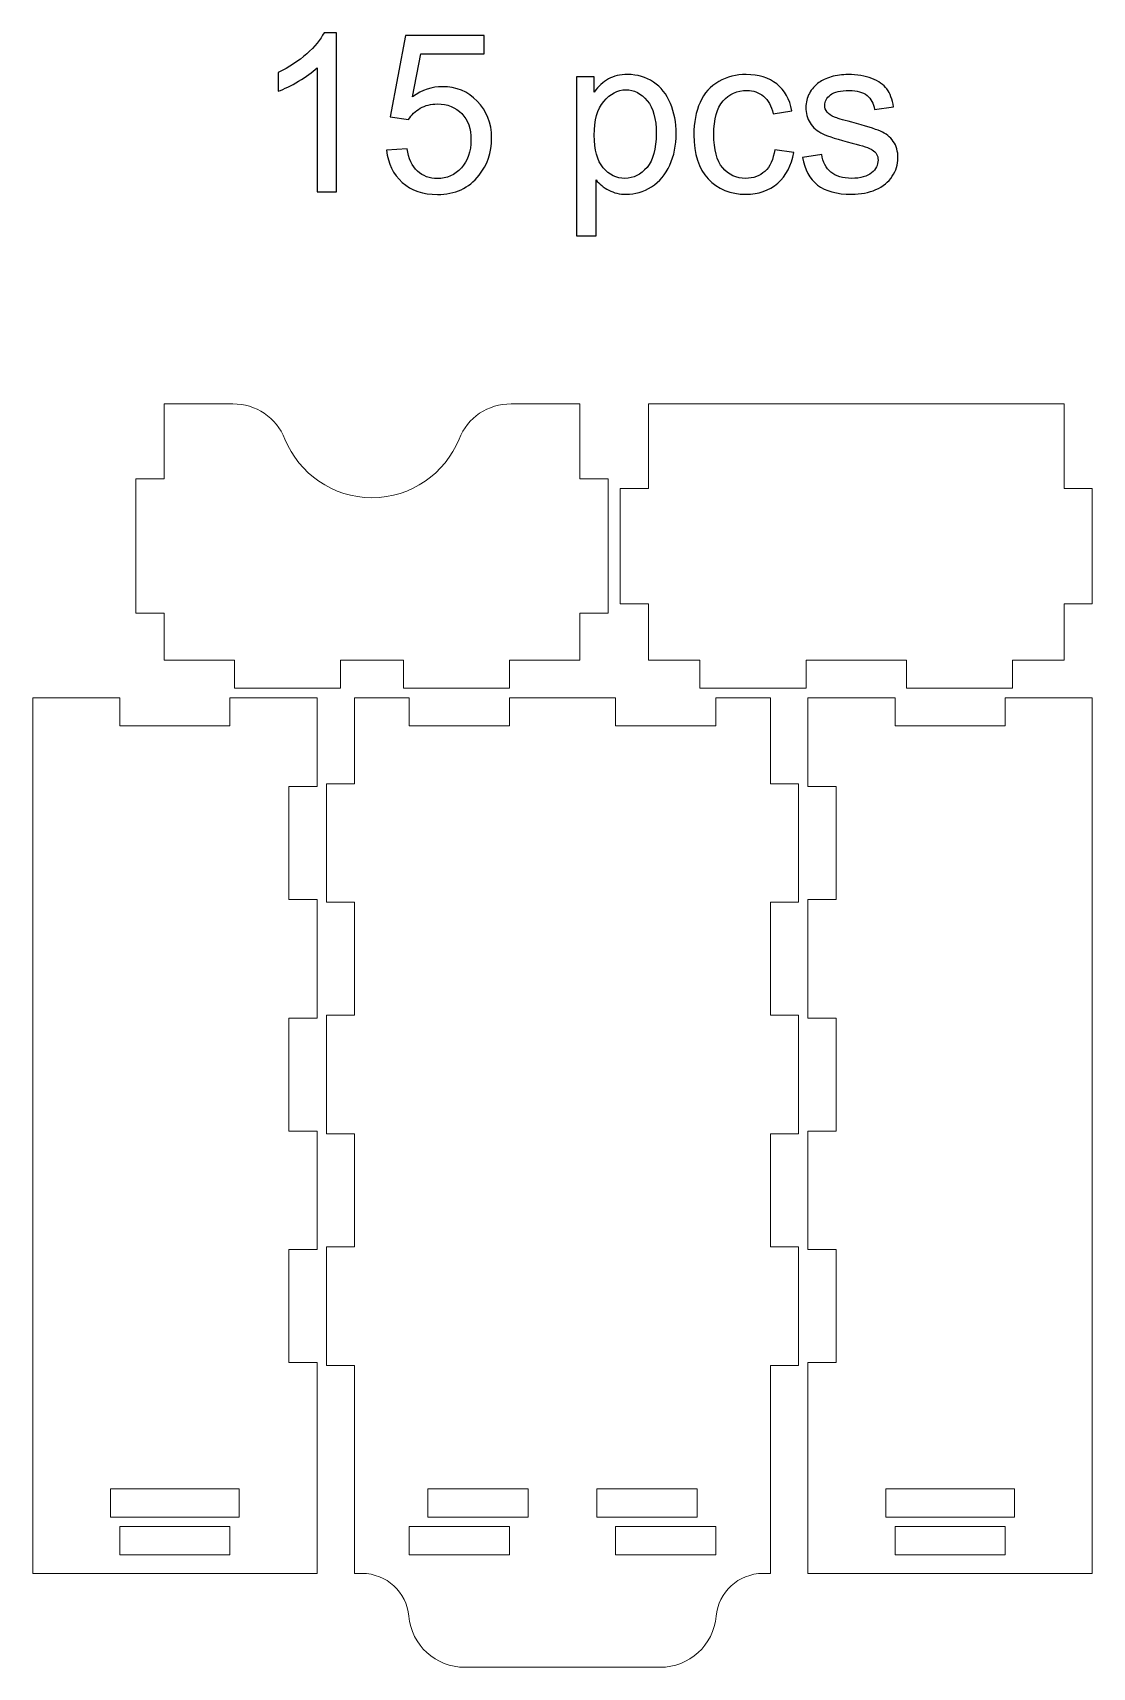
# Model space of a CAD drawing. Header units: centimetres. Extents: x -111.3 to -47.7, y -48.1 to 14.1.
# Drawn here: x -68.11 to -56.82, y -3.8 to 13.61 of the extents above; entities that cross this region are included whole.
import ezdxf

# ---------------------------------------------------------------- set-up
doc = ezdxf.new("R2010")
doc.units = ezdxf.units.CM
doc.header["$MEASUREMENT"] = 0
doc.layers.add('layer 1', color=7, linetype='Continuous')

msp = doc.modelspace()

# ---------------------------------------------------------------- linework, layer by layer
at = {"layer": 'layer 1'}
for points, knots in [([(-64.86971, 11.91628), (-64.86971, 11.91628), (-65.07724, 11.91628), (-65.07724, 11.91628), (-65.07724, 11.91628), (-65.07724, 11.91628), (-65.07724, 13.2377), (-65.07724, 13.2377), (-65.07724, 13.2377), (-65.12716, 13.18975), (-65.19279, 13.14219), (-65.27376, 13.09463), (-65.27376, 13.09463), (-65.35473, 13.04708), (-65.42784, 13.01131), (-65.4923, 12.98773), (-65.4923, 12.98773), (-65.4923, 12.98773), (-65.4923, 13.18818), (-65.4923, 13.18818), (-65.4923, 13.18818), (-65.37635, 13.24242), (-65.27494, 13.30845), (-65.18808, 13.38627), (-65.18808, 13.38627), (-65.10121, 13.4637), (-65.03951, 13.53878), (-65.00335, 13.61188), (-65.00335, 13.61188), (-65.00335, 13.61188), (-64.86971, 13.61188), (-64.86971, 13.61188), (-64.86971, 13.61188), (-64.86971, 13.61188), (-64.86971, 11.91628), (-64.86971, 11.91628)], [0, 0, 0, 0, 0.1, 0.1, 0.1, 0.1, 0.2, 0.2, 0.2, 0.2, 0.3, 0.3, 0.3, 0.3, 0.4, 0.4, 0.4, 0.4, 0.5, 0.5, 0.5, 0.5, 0.6, 0.6, 0.6, 0.6, 0.7, 0.7, 0.7, 0.7, 0.8, 0.8, 0.8, 0.8, 1, 1, 1, 1]), ([(-64.33634, 12.35964), (-64.33634, 12.35964), (-64.11938, 12.37614), (-64.11938, 12.37614), (-64.11938, 12.37614), (-64.10327, 12.27042), (-64.06593, 12.19102), (-64.00776, 12.13757), (-64.00776, 12.13757), (-63.94958, 12.0845), (-63.87844, 12.05778), (-63.79472, 12.05778), (-63.79472, 12.05778), (-63.69371, 12.05778), (-63.60921, 12.09551), (-63.54042, 12.17058), (-63.54042, 12.17058), (-63.47203, 12.24605), (-63.43784, 12.34588), (-63.43784, 12.47008), (-63.43784, 12.47008), (-63.43784, 12.58839), (-63.47046, 12.68154), (-63.5361, 12.74993), (-63.5361, 12.74993), (-63.60174, 12.81832), (-63.6886, 12.85252), (-63.79669, 12.85252), (-63.79669, 12.85252), (-63.8639, 12.85252), (-63.92404, 12.83719), (-63.97749, 12.80653), (-63.97749, 12.80653), (-64.03055, 12.77587), (-64.07221, 12.73618), (-64.10287, 12.68744), (-64.10287, 12.68744), (-64.10287, 12.68744), (-64.29861, 12.71574), (-64.29861, 12.71574), (-64.29861, 12.71574), (-64.29861, 12.71574), (-64.13589, 13.58358), (-64.13589, 13.58358), (-64.13589, 13.58358), (-64.13589, 13.58358), (-63.2987, 13.58358), (-63.2987, 13.58358), (-63.2987, 13.58358), (-63.2987, 13.58358), (-63.2987, 13.38549), (-63.2987, 13.38549), (-63.2987, 13.38549), (-63.2987, 13.38549), (-63.97042, 13.38549), (-63.97042, 13.38549), (-63.97042, 13.38549), (-63.97042, 13.38549), (-64.06042, 12.92995), (-64.06042, 12.92995), (-64.06042, 12.92995), (-63.95941, 13.00109), (-63.85329, 13.03646), (-63.74245, 13.03646), (-63.74245, 13.03646), (-63.59545, 13.03646), (-63.47125, 12.98537), (-63.37023, 12.88317), (-63.37023, 12.88317), (-63.26922, 12.78098), (-63.21852, 12.64971), (-63.21852, 12.48934), (-63.21852, 12.48934), (-63.21852, 12.33645), (-63.26293, 12.20438), (-63.35176, 12.09315), (-63.35176, 12.09315), (-63.45985, 11.95637), (-63.60763, 11.88798), (-63.79472, 11.88798), (-63.79472, 11.88798), (-63.94801, 11.88798), (-64.073, 11.93122), (-64.17008, 12.01729), (-64.17008, 12.01729), (-64.26717, 12.10337), (-64.32259, 12.21735), (-64.33634, 12.35964)], [0, 0, 0, 0, 0.04347826, 0.04347826, 0.04347826, 0.04347826, 0.08695652, 0.08695652, 0.08695652, 0.08695652, 0.13043478, 0.13043478, 0.13043478, 0.13043478, 0.17391304, 0.17391304, 0.17391304, 0.17391304, 0.2173913, 0.2173913, 0.2173913, 0.2173913, 0.26086957, 0.26086957, 0.26086957, 0.26086957, 0.30434783, 0.30434783, 0.30434783, 0.30434783, 0.34782609, 0.34782609, 0.34782609, 0.34782609, 0.39130435, 0.39130435, 0.39130435, 0.39130435, 0.43478261, 0.43478261, 0.43478261, 0.43478261, 0.47826087, 0.47826087, 0.47826087, 0.47826087, 0.52173913, 0.52173913, 0.52173913, 0.52173913, 0.56521739, 0.56521739, 0.56521739, 0.56521739, 0.60869565, 0.60869565, 0.60869565, 0.60869565, 0.65217391, 0.65217391, 0.65217391, 0.65217391, 0.69565217, 0.69565217, 0.69565217, 0.69565217, 0.73913043, 0.73913043, 0.73913043, 0.73913043, 0.7826087, 0.7826087, 0.7826087, 0.7826087, 0.82608696, 0.82608696, 0.82608696, 0.82608696, 0.86956522, 0.86956522, 0.86956522, 0.86956522, 0.91304348, 0.91304348, 0.91304348, 0.91304348, 1, 1, 1, 1]), ([(-62.31293, 11.44698), (-62.31293, 11.44698), (-62.31293, 13.14023), (-62.31293, 13.14023), (-62.31293, 13.14023), (-62.31293, 13.14023), (-62.12427, 13.14023), (-62.12427, 13.14023), (-62.12427, 13.14023), (-62.12427, 13.14023), (-62.12427, 12.97947), (-62.12427, 12.97947), (-62.12427, 12.97947), (-62.07986, 13.04157), (-62.02955, 13.08835), (-61.97334, 13.1194), (-61.97334, 13.1194), (-61.91753, 13.15045), (-61.84953, 13.16617), (-61.76974, 13.16617), (-61.76974, 13.16617), (-61.66519, 13.16617), (-61.57322, 13.13944), (-61.49343, 13.08559), (-61.49343, 13.08559), (-61.41364, 13.03214), (-61.35351, 12.95628), (-61.31263, 12.85881), (-61.31263, 12.85881), (-61.27215, 12.76094), (-61.25171, 12.65403), (-61.25171, 12.53729), (-61.25171, 12.53729), (-61.25171, 12.4127), (-61.27411, 12.30029), (-61.31892, 12.20006), (-61.31892, 12.20006), (-61.36373, 12.10023), (-61.42897, 12.02358), (-61.51466, 11.97013), (-61.51466, 11.97013), (-61.59995, 11.91707), (-61.68995, 11.89034), (-61.78429, 11.89034), (-61.78429, 11.89034), (-61.85346, 11.89034), (-61.91556, 11.90488), (-61.9702, 11.93397), (-61.9702, 11.93397), (-62.02522, 11.96305), (-62.07003, 11.99961), (-62.1054, 12.04402), (-62.1054, 12.04402), (-62.1054, 12.04402), (-62.1054, 11.44698), (-62.1054, 11.44698), (-62.1054, 11.44698), (-62.1054, 11.44698), (-62.31293, 11.44698), (-62.31293, 11.44698)], [0, 0, 0, 0, 0.0625, 0.0625, 0.0625, 0.0625, 0.125, 0.125, 0.125, 0.125, 0.1875, 0.1875, 0.1875, 0.1875, 0.25, 0.25, 0.25, 0.25, 0.3125, 0.3125, 0.3125, 0.3125, 0.375, 0.375, 0.375, 0.375, 0.4375, 0.4375, 0.4375, 0.4375, 0.5, 0.5, 0.5, 0.5, 0.5625, 0.5625, 0.5625, 0.5625, 0.625, 0.625, 0.625, 0.625, 0.6875, 0.6875, 0.6875, 0.6875, 0.75, 0.75, 0.75, 0.75, 0.8125, 0.8125, 0.8125, 0.8125, 0.875, 0.875, 0.875, 0.875, 1, 1, 1, 1]), ([(-60.20188, 12.36435), (-60.20188, 12.36435), (-59.99906, 12.33605), (-59.99906, 12.33605), (-59.99906, 12.33605), (-60.02147, 12.19652), (-60.07807, 12.08765), (-60.16965, 12.00865), (-60.16965, 12.00865), (-60.26123, 11.92964), (-60.37403, 11.89034), (-60.50727, 11.89034), (-60.50727, 11.89034), (-60.67432, 11.89034), (-60.80874, 11.94497), (-60.91015, 12.05424), (-60.91015, 12.05424), (-61.01195, 12.16351), (-61.06265, 12.31994), (-61.06265, 12.52354), (-61.06265, 12.52354), (-61.06265, 12.6556), (-61.04064, 12.77076), (-60.99701, 12.86981), (-60.99701, 12.86981), (-60.95338, 12.96847), (-60.88696, 13.04275), (-60.79734, 13.09188), (-60.79734, 13.09188), (-60.70812, 13.14141), (-60.61104, 13.16617), (-60.5057, 13.16617), (-60.5057, 13.16617), (-60.37324, 13.16617), (-60.26437, 13.13276), (-60.18026, 13.06555), (-60.18026, 13.06555), (-60.09575, 12.99834), (-60.04151, 12.90283), (-60.01793, 12.77941), (-60.01793, 12.77941), (-60.01793, 12.77941), (-60.21838, 12.74875), (-60.21838, 12.74875), (-60.21838, 12.74875), (-60.23764, 12.8309), (-60.27145, 12.89261), (-60.32058, 12.93427), (-60.32058, 12.93427), (-60.36931, 12.97554), (-60.42827, 12.99637), (-60.49745, 12.99637), (-60.49745, 12.99637), (-60.602, 12.99637), (-60.6869, 12.95903), (-60.75253, 12.88435), (-60.75253, 12.88435), (-60.81778, 12.80928), (-60.8504, 12.69137), (-60.8504, 12.52943), (-60.8504, 12.52943), (-60.8504, 12.36514), (-60.81896, 12.24605), (-60.75607, 12.17176), (-60.75607, 12.17176), (-60.69279, 12.09747), (-60.61065, 12.06014), (-60.50963, 12.06014), (-60.50963, 12.06014), (-60.42788, 12.06014), (-60.35988, 12.0849), (-60.30564, 12.13481), (-60.30564, 12.13481), (-60.25101, 12.18434), (-60.21642, 12.26098), (-60.20188, 12.36435)], [0, 0, 0, 0, 0.05, 0.05, 0.05, 0.05, 0.1, 0.1, 0.1, 0.1, 0.15, 0.15, 0.15, 0.15, 0.2, 0.2, 0.2, 0.2, 0.25, 0.25, 0.25, 0.25, 0.3, 0.3, 0.3, 0.3, 0.35, 0.35, 0.35, 0.35, 0.4, 0.4, 0.4, 0.4, 0.45, 0.45, 0.45, 0.45, 0.5, 0.5, 0.5, 0.5, 0.55, 0.55, 0.55, 0.55, 0.6, 0.6, 0.6, 0.6, 0.65, 0.65, 0.65, 0.65, 0.7, 0.7, 0.7, 0.7, 0.75, 0.75, 0.75, 0.75, 0.8, 0.8, 0.8, 0.8, 0.85, 0.85, 0.85, 0.85, 0.9, 0.9, 0.9, 0.9, 1, 1, 1, 1]), ([(-59.90473, 12.28181), (-59.90473, 12.28181), (-59.69956, 12.31483), (-59.69956, 12.31483), (-59.69956, 12.31483), (-59.68816, 12.23268), (-59.65593, 12.1698), (-59.60327, 12.12577), (-59.60327, 12.12577), (-59.5506, 12.08215), (-59.47671, 12.06014), (-59.38237, 12.06014), (-59.38237, 12.06014), (-59.28686, 12.06014), (-59.21612, 12.07939), (-59.16974, 12.11831), (-59.16974, 12.11831), (-59.12375, 12.15682), (-59.10056, 12.20242), (-59.10056, 12.25469), (-59.10056, 12.25469), (-59.10056, 12.30147), (-59.12139, 12.33841), (-59.16266, 12.36514), (-59.16266, 12.36514), (-59.19175, 12.38361), (-59.2625, 12.4068), (-59.37491, 12.43549), (-59.37491, 12.43549), (-59.52662, 12.47362), (-59.63157, 12.50664), (-59.69052, 12.53454), (-59.69052, 12.53454), (-59.74909, 12.56284), (-59.7935, 12.60136), (-59.82377, 12.65088), (-59.82377, 12.65088), (-59.85403, 12.70002), (-59.86936, 12.75465), (-59.86936, 12.81439), (-59.86936, 12.81439), (-59.86936, 12.86903), (-59.85678, 12.91934), (-59.83202, 12.96571), (-59.83202, 12.96571), (-59.80686, 13.01209), (-59.77306, 13.05061), (-59.73022, 13.08127), (-59.73022, 13.08127), (-59.69799, 13.10485), (-59.65397, 13.1249), (-59.59855, 13.14141), (-59.59855, 13.14141), (-59.54274, 13.15791), (-59.48339, 13.16617), (-59.41971, 13.16617), (-59.41971, 13.16617), (-59.32381, 13.16617), (-59.2397, 13.15241), (-59.16738, 13.12451), (-59.16738, 13.12451), (-59.09466, 13.09699), (-59.04121, 13.05926), (-59.00662, 13.01209), (-59.00662, 13.01209), (-58.97243, 12.96454), (-58.94845, 12.90125), (-58.93548, 12.82186), (-58.93548, 12.82186), (-58.93548, 12.82186), (-59.13829, 12.79356), (-59.13829, 12.79356), (-59.13829, 12.79356), (-59.14733, 12.85723), (-59.17406, 12.90715), (-59.21808, 12.94292), (-59.21808, 12.94292), (-59.2621, 12.97869), (-59.3242, 12.99637), (-59.40478, 12.99637), (-59.40478, 12.99637), (-59.4995, 12.99637), (-59.5675, 12.98065), (-59.60798, 12.94921), (-59.60798, 12.94921), (-59.64847, 12.91776), (-59.66891, 12.88082), (-59.66891, 12.83876), (-59.66891, 12.83876), (-59.66891, 12.81203), (-59.66065, 12.78766), (-59.64375, 12.76605), (-59.64375, 12.76605), (-59.62685, 12.74404), (-59.60052, 12.72556), (-59.56435, 12.71102), (-59.56435, 12.71102), (-59.54352, 12.70316), (-59.48299, 12.68547), (-59.38159, 12.65796), (-59.38159, 12.65796), (-59.23537, 12.61905), (-59.13318, 12.58682), (-59.07501, 12.56206), (-59.07501, 12.56206), (-59.01684, 12.53729), (-58.97125, 12.50074), (-58.93823, 12.45357), (-58.93823, 12.45357), (-58.90482, 12.40602), (-58.88831, 12.34706), (-58.88831, 12.27631), (-58.88831, 12.27631), (-58.88831, 12.20753), (-58.90836, 12.14267), (-58.94884, 12.08175), (-58.94884, 12.08175), (-58.98933, 12.02083), (-59.0475, 11.97366), (-59.12336, 11.94026), (-59.12336, 11.94026), (-59.19961, 11.90685), (-59.28568, 11.89034), (-59.38159, 11.89034), (-59.38159, 11.89034), (-59.54038, 11.89034), (-59.66183, 11.92335), (-59.74516, 11.98899), (-59.74516, 11.98899), (-59.82848, 12.05503), (-59.88154, 12.1525), (-59.90473, 12.28181)], [0, 0, 0, 0, 0.02941176, 0.02941176, 0.02941176, 0.02941176, 0.05882353, 0.05882353, 0.05882353, 0.05882353, 0.08823529, 0.08823529, 0.08823529, 0.08823529, 0.11764706, 0.11764706, 0.11764706, 0.11764706, 0.14705882, 0.14705882, 0.14705882, 0.14705882, 0.17647059, 0.17647059, 0.17647059, 0.17647059, 0.20588235, 0.20588235, 0.20588235, 0.20588235, 0.23529412, 0.23529412, 0.23529412, 0.23529412, 0.26470588, 0.26470588, 0.26470588, 0.26470588, 0.29411765, 0.29411765, 0.29411765, 0.29411765, 0.32352941, 0.32352941, 0.32352941, 0.32352941, 0.35294118, 0.35294118, 0.35294118, 0.35294118, 0.38235294, 0.38235294, 0.38235294, 0.38235294, 0.41176471, 0.41176471, 0.41176471, 0.41176471, 0.44117647, 0.44117647, 0.44117647, 0.44117647, 0.47058824, 0.47058824, 0.47058824, 0.47058824, 0.5, 0.5, 0.5, 0.5, 0.52941176, 0.52941176, 0.52941176, 0.52941176, 0.55882353, 0.55882353, 0.55882353, 0.55882353, 0.58823529, 0.58823529, 0.58823529, 0.58823529, 0.61764706, 0.61764706, 0.61764706, 0.61764706, 0.64705882, 0.64705882, 0.64705882, 0.64705882, 0.67647059, 0.67647059, 0.67647059, 0.67647059, 0.70588235, 0.70588235, 0.70588235, 0.70588235, 0.73529412, 0.73529412, 0.73529412, 0.73529412, 0.76470588, 0.76470588, 0.76470588, 0.76470588, 0.79411765, 0.79411765, 0.79411765, 0.79411765, 0.82352941, 0.82352941, 0.82352941, 0.82352941, 0.85294118, 0.85294118, 0.85294118, 0.85294118, 0.88235294, 0.88235294, 0.88235294, 0.88235294, 0.91176471, 0.91176471, 0.91176471, 0.91176471, 0.94117647, 0.94117647, 0.94117647, 0.94117647, 1, 1, 1, 1]), ([(-62.12427, 12.52079), (-62.12427, 12.36396), (-62.09243, 12.24801), (-62.02915, 12.17294), (-62.02915, 12.17294), (-61.96548, 12.09787), (-61.88844, 12.06014), (-61.79804, 12.06014), (-61.79804, 12.06014), (-61.70607, 12.06014), (-61.62746, 12.09905), (-61.56221, 12.17687), (-61.56221, 12.17687), (-61.49658, 12.25469), (-61.46395, 12.37497), (-61.46395, 12.53808), (-61.46395, 12.53808), (-61.46395, 12.69373), (-61.49579, 12.81007), (-61.55986, 12.8875), (-61.55986, 12.8875), (-61.62392, 12.96493), (-61.70017, 13.00345), (-61.789, 13.00345), (-61.789, 13.00345), (-61.87704, 13.00345), (-61.95487, 12.96218), (-62.02247, 12.88003), (-62.02247, 12.88003), (-62.09047, 12.79749), (-62.12427, 12.678), (-62.12427, 12.52079)], [0, 0, 0, 0, 0.11111111, 0.11111111, 0.11111111, 0.11111111, 0.22222222, 0.22222222, 0.22222222, 0.22222222, 0.33333333, 0.33333333, 0.33333333, 0.33333333, 0.44444444, 0.44444444, 0.44444444, 0.44444444, 0.55555556, 0.55555556, 0.55555556, 0.55555556, 0.66666667, 0.66666667, 0.66666667, 0.66666667, 0.77777778, 0.77777778, 0.77777778, 0.77777778, 1, 1, 1, 1])]:
    msp.add_open_spline(points, degree=3, knots=knots, dxfattribs=at)
at = {"layer": 'layer 1', "lineweight": 0}
for points, knots in [([(-66.70766, 6.92742), (-66.70766, 6.92742), (-66.70766, 7.42742), (-66.70766, 7.42742), (-66.70766, 7.42742), (-66.70766, 7.42742), (-67.00766, 7.42742), (-67.00766, 7.42742), (-67.00766, 7.42742), (-67.00766, 7.42742), (-67.00766, 8.85742), (-67.00766, 8.85742), (-67.00766, 8.85742), (-67.00766, 8.85742), (-66.70766, 8.85742), (-66.70766, 8.85742), (-66.70766, 8.85742), (-66.70766, 8.85742), (-66.70766, 9.65742), (-66.70766, 9.65742), (-66.70766, 9.65742), (-66.70766, 9.65742), (-65.97616, 9.65742), (-65.97616, 9.65742), (-65.97616, 9.65742), (-65.7266, 9.65742), (-65.51362, 9.51384), (-65.42, 9.2825), (-65.42, 9.2825), (-65.27167, 8.91599), (-64.91236, 8.65742), (-64.49266, 8.65742), (-64.49266, 8.65742), (-64.07296, 8.65742), (-63.71365, 8.91599), (-63.56532, 9.2825), (-63.56532, 9.2825), (-63.4717, 9.51383), (-63.25872, 9.65742), (-63.00916, 9.65742), (-63.00916, 9.65742), (-63.00916, 9.65742), (-62.27766, 9.65742), (-62.27766, 9.65742), (-62.27766, 9.65742), (-62.27766, 9.65742), (-62.27766, 8.85742), (-62.27766, 8.85742), (-62.27766, 8.85742), (-62.27766, 8.85742), (-61.97766, 8.85742), (-61.97766, 8.85742), (-61.97766, 8.85742), (-61.97766, 8.85742), (-61.97766, 7.42742), (-61.97766, 7.42742), (-61.97766, 7.42742), (-61.97766, 7.42742), (-62.27766, 7.42742), (-62.27766, 7.42742), (-62.27766, 7.42742), (-62.27766, 7.42742), (-62.27766, 6.92742), (-62.27766, 6.92742), (-62.27766, 6.92742), (-62.27766, 6.92742), (-63.02766, 6.92742), (-63.02766, 6.92742), (-63.02766, 6.92742), (-63.02766, 6.92742), (-63.02766, 6.62742), (-63.02766, 6.62742), (-63.02766, 6.62742), (-63.02766, 6.62742), (-64.15766, 6.62742), (-64.15766, 6.62742), (-64.15766, 6.62742), (-64.15766, 6.62742), (-64.15766, 6.92742), (-64.15766, 6.92742), (-64.15766, 6.92742), (-64.15766, 6.92742), (-64.82766, 6.92742), (-64.82766, 6.92742), (-64.82766, 6.92742), (-64.82766, 6.92742), (-64.82766, 6.62742), (-64.82766, 6.62742), (-64.82766, 6.62742), (-64.82766, 6.62742), (-65.95766, 6.62742), (-65.95766, 6.62742), (-65.95766, 6.62742), (-65.95766, 6.62742), (-65.95766, 6.92742), (-65.95766, 6.92742), (-65.95766, 6.92742), (-65.95766, 6.92742), (-66.70766, 6.92742), (-66.70766, 6.92742)], [0, 0, 0, 0, 0.03846154, 0.03846154, 0.03846154, 0.03846154, 0.07692308, 0.07692308, 0.07692308, 0.07692308, 0.11538462, 0.11538462, 0.11538462, 0.11538462, 0.15384615, 0.15384615, 0.15384615, 0.15384615, 0.19230769, 0.19230769, 0.19230769, 0.19230769, 0.23076923, 0.23076923, 0.23076923, 0.23076923, 0.26923077, 0.26923077, 0.26923077, 0.26923077, 0.30769231, 0.30769231, 0.30769231, 0.30769231, 0.34615385, 0.34615385, 0.34615385, 0.34615385, 0.38461538, 0.38461538, 0.38461538, 0.38461538, 0.42307692, 0.42307692, 0.42307692, 0.42307692, 0.46153846, 0.46153846, 0.46153846, 0.46153846, 0.5, 0.5, 0.5, 0.5, 0.53846154, 0.53846154, 0.53846154, 0.53846154, 0.57692308, 0.57692308, 0.57692308, 0.57692308, 0.61538462, 0.61538462, 0.61538462, 0.61538462, 0.65384615, 0.65384615, 0.65384615, 0.65384615, 0.69230769, 0.69230769, 0.69230769, 0.69230769, 0.73076923, 0.73076923, 0.73076923, 0.73076923, 0.76923077, 0.76923077, 0.76923077, 0.76923077, 0.80769231, 0.80769231, 0.80769231, 0.80769231, 0.84615385, 0.84615385, 0.84615385, 0.84615385, 0.88461538, 0.88461538, 0.88461538, 0.88461538, 0.92307692, 0.92307692, 0.92307692, 0.92307692, 1, 1, 1, 1]), ([(-61.54766, 6.92742), (-61.54766, 6.92742), (-61.54766, 7.52742), (-61.54766, 7.52742), (-61.54766, 7.52742), (-61.54766, 7.52742), (-61.84766, 7.52742), (-61.84766, 7.52742), (-61.84766, 7.52742), (-61.84766, 7.52742), (-61.84766, 8.75742), (-61.84766, 8.75742), (-61.84766, 8.75742), (-61.84766, 8.75742), (-61.54766, 8.75742), (-61.54766, 8.75742), (-61.54766, 8.75742), (-61.54766, 8.75742), (-61.54766, 9.65742), (-61.54766, 9.65742), (-61.54766, 9.65742), (-60.07099, 9.65742), (-58.59433, 9.65742), (-57.11766, 9.65742), (-57.11766, 9.65742), (-57.11766, 9.65742), (-57.11766, 8.75742), (-57.11766, 8.75742), (-57.11766, 8.75742), (-57.11766, 8.75742), (-56.81766, 8.75742), (-56.81766, 8.75742), (-56.81766, 8.75742), (-56.81766, 8.75742), (-56.81766, 7.52742), (-56.81766, 7.52742), (-56.81766, 7.52742), (-56.81766, 7.52742), (-57.11766, 7.52742), (-57.11766, 7.52742), (-57.11766, 7.52742), (-57.11766, 7.52742), (-57.11766, 6.92742), (-57.11766, 6.92742), (-57.11766, 6.92742), (-57.11766, 6.92742), (-57.66766, 6.92742), (-57.66766, 6.92742), (-57.66766, 6.92742), (-57.66766, 6.92742), (-57.66766, 6.62742), (-57.66766, 6.62742), (-57.66766, 6.62742), (-57.66766, 6.62742), (-58.79766, 6.62742), (-58.79766, 6.62742), (-58.79766, 6.62742), (-58.79766, 6.62742), (-58.79766, 6.92742), (-58.79766, 6.92742), (-58.79766, 6.92742), (-58.79766, 6.92742), (-59.86766, 6.92742), (-59.86766, 6.92742), (-59.86766, 6.92742), (-59.86766, 6.92742), (-59.86766, 6.62742), (-59.86766, 6.62742), (-59.86766, 6.62742), (-59.86766, 6.62742), (-60.99766, 6.62742), (-60.99766, 6.62742), (-60.99766, 6.62742), (-60.99766, 6.62742), (-60.99766, 6.92742), (-60.99766, 6.92742), (-60.99766, 6.92742), (-60.99766, 6.92742), (-61.54766, 6.92742), (-61.54766, 6.92742)], [0, 0, 0, 0, 0.04761905, 0.04761905, 0.04761905, 0.04761905, 0.0952381, 0.0952381, 0.0952381, 0.0952381, 0.14285714, 0.14285714, 0.14285714, 0.14285714, 0.19047619, 0.19047619, 0.19047619, 0.19047619, 0.23809524, 0.23809524, 0.23809524, 0.23809524, 0.28571429, 0.28571429, 0.28571429, 0.28571429, 0.33333333, 0.33333333, 0.33333333, 0.33333333, 0.38095238, 0.38095238, 0.38095238, 0.38095238, 0.42857143, 0.42857143, 0.42857143, 0.42857143, 0.47619048, 0.47619048, 0.47619048, 0.47619048, 0.52380952, 0.52380952, 0.52380952, 0.52380952, 0.57142857, 0.57142857, 0.57142857, 0.57142857, 0.61904762, 0.61904762, 0.61904762, 0.61904762, 0.66666667, 0.66666667, 0.66666667, 0.66666667, 0.71428571, 0.71428571, 0.71428571, 0.71428571, 0.76190476, 0.76190476, 0.76190476, 0.76190476, 0.80952381, 0.80952381, 0.80952381, 0.80952381, 0.85714286, 0.85714286, 0.85714286, 0.85714286, 0.9047619, 0.9047619, 0.9047619, 0.9047619, 1, 1, 1, 1]), ([(-65.07766, -2.60258), (-65.07766, -2.60258), (-65.07766, -0.55591), (-65.07766, -0.55591), (-65.07766, -0.55591), (-65.07766, -0.55591), (-65.37766, -0.55591), (-65.37766, -0.55591), (-65.37766, -0.55591), (-65.37766, -0.55591), (-65.37766, 0.64742), (-65.37766, 0.64742), (-65.37766, 0.64742), (-65.37766, 0.64742), (-65.07766, 0.64742), (-65.07766, 0.64742), (-65.07766, 0.64742), (-65.07766, 0.64742), (-65.07766, 1.91075), (-65.07766, 1.91075), (-65.07766, 1.91075), (-65.07766, 1.91075), (-65.37766, 1.91075), (-65.37766, 1.91075), (-65.37766, 1.91075), (-65.37766, 1.91075), (-65.37766, 3.11409), (-65.37766, 3.11409), (-65.37766, 3.11409), (-65.37766, 3.11409), (-65.07766, 3.11409), (-65.07766, 3.11409), (-65.07766, 3.11409), (-65.07766, 3.11409), (-65.07766, 4.37742), (-65.07766, 4.37742), (-65.07766, 4.37742), (-65.07766, 4.37742), (-65.37766, 4.37742), (-65.37766, 4.37742), (-65.37766, 4.37742), (-65.37766, 4.37742), (-65.37766, 5.58075), (-65.37766, 5.58075), (-65.37766, 5.58075), (-65.37766, 5.58075), (-65.07766, 5.58075), (-65.07766, 5.58075), (-65.07766, 5.58075), (-65.07766, 5.58075), (-65.07766, 6.52742), (-65.07766, 6.52742), (-65.07766, 6.52742), (-65.07766, 6.52742), (-66.00766, 6.52742), (-66.00766, 6.52742), (-66.00766, 6.52742), (-66.00766, 6.52742), (-66.00766, 6.22742), (-66.00766, 6.22742), (-66.00766, 6.22742), (-66.00766, 6.22742), (-67.17766, 6.22742), (-67.17766, 6.22742), (-67.17766, 6.22742), (-67.17766, 6.22742), (-67.17766, 6.52742), (-67.17766, 6.52742), (-67.17766, 6.52742), (-67.17766, 6.52742), (-68.10766, 6.52742), (-68.10766, 6.52742), (-68.10766, 6.52742), (-68.10766, 3.78409), (-68.10766, -0.05925), (-68.10766, -2.80258), (-68.10766, -2.80258), (-68.10766, -2.80258), (-65.07766, -2.80258), (-65.07766, -2.80258), (-65.07766, -2.80258), (-65.07766, -2.80258), (-65.07766, -2.60258), (-65.07766, -2.60258)], [0, 0, 0, 0, 0.04545455, 0.04545455, 0.04545455, 0.04545455, 0.09090909, 0.09090909, 0.09090909, 0.09090909, 0.13636364, 0.13636364, 0.13636364, 0.13636364, 0.18181818, 0.18181818, 0.18181818, 0.18181818, 0.22727273, 0.22727273, 0.22727273, 0.22727273, 0.27272727, 0.27272727, 0.27272727, 0.27272727, 0.31818182, 0.31818182, 0.31818182, 0.31818182, 0.36363636, 0.36363636, 0.36363636, 0.36363636, 0.40909091, 0.40909091, 0.40909091, 0.40909091, 0.45454545, 0.45454545, 0.45454545, 0.45454545, 0.5, 0.5, 0.5, 0.5, 0.54545455, 0.54545455, 0.54545455, 0.54545455, 0.59090909, 0.59090909, 0.59090909, 0.59090909, 0.63636364, 0.63636364, 0.63636364, 0.63636364, 0.68181818, 0.68181818, 0.68181818, 0.68181818, 0.72727273, 0.72727273, 0.72727273, 0.72727273, 0.77272727, 0.77272727, 0.77272727, 0.77272727, 0.81818182, 0.81818182, 0.81818182, 0.81818182, 0.86363636, 0.86363636, 0.86363636, 0.86363636, 0.90909091, 0.90909091, 0.90909091, 0.90909091, 1, 1, 1, 1]), ([(-64.67766, -2.60258), (-64.67766, -2.60258), (-64.67766, -0.58591), (-64.67766, -0.58591), (-64.67766, -0.58591), (-64.67766, -0.58591), (-64.97766, -0.58591), (-64.97766, -0.58591), (-64.97766, -0.58591), (-64.97766, -0.58591), (-64.97766, 0.67742), (-64.97766, 0.67742), (-64.97766, 0.67742), (-64.97766, 0.67742), (-64.67766, 0.67742), (-64.67766, 0.67742), (-64.67766, 0.67742), (-64.67766, 0.67742), (-64.67766, 1.88075), (-64.67766, 1.88075), (-64.67766, 1.88075), (-64.67766, 1.88075), (-64.97766, 1.88075), (-64.97766, 1.88075), (-64.97766, 1.88075), (-64.97766, 1.88075), (-64.97766, 3.14409), (-64.97766, 3.14409), (-64.97766, 3.14409), (-64.97766, 3.14409), (-64.67766, 3.14409), (-64.67766, 3.14409), (-64.67766, 3.14409), (-64.67766, 3.14409), (-64.67766, 4.34742), (-64.67766, 4.34742), (-64.67766, 4.34742), (-64.67766, 4.34742), (-64.97766, 4.34742), (-64.97766, 4.34742), (-64.97766, 4.34742), (-64.97766, 4.34742), (-64.97766, 5.61075), (-64.97766, 5.61075), (-64.97766, 5.61075), (-64.97766, 5.61075), (-64.67766, 5.61075), (-64.67766, 5.61075), (-64.67766, 5.61075), (-64.67766, 5.61075), (-64.67766, 6.52742), (-64.67766, 6.52742), (-64.67766, 6.52742), (-64.67766, 6.52742), (-64.09766, 6.52742), (-64.09766, 6.52742), (-64.09766, 6.52742), (-64.09766, 6.52742), (-64.09766, 6.22742), (-64.09766, 6.22742), (-64.09766, 6.22742), (-64.09766, 6.22742), (-63.02766, 6.22742), (-63.02766, 6.22742), (-63.02766, 6.22742), (-63.02766, 6.22742), (-63.02766, 6.52742), (-63.02766, 6.52742), (-63.02766, 6.52742), (-63.02766, 6.52742), (-61.89766, 6.52742), (-61.89766, 6.52742), (-61.89766, 6.52742), (-61.89766, 6.52742), (-61.89766, 6.22742), (-61.89766, 6.22742), (-61.89766, 6.22742), (-61.89766, 6.22742), (-60.82766, 6.22742), (-60.82766, 6.22742), (-60.82766, 6.22742), (-60.82766, 6.22742), (-60.82766, 6.52742), (-60.82766, 6.52742), (-60.82766, 6.52742), (-60.82766, 6.52742), (-60.24766, 6.52742), (-60.24766, 6.52742), (-60.24766, 6.52742), (-60.24766, 6.52742), (-60.24766, 5.61075), (-60.24766, 5.61075), (-60.24766, 5.61075), (-60.24766, 5.61075), (-59.94766, 5.61075), (-59.94766, 5.61075), (-59.94766, 5.61075), (-59.94766, 5.61075), (-59.94766, 4.34742), (-59.94766, 4.34742), (-59.94766, 4.34742), (-59.94766, 4.34742), (-60.24766, 4.34742), (-60.24766, 4.34742), (-60.24766, 4.34742), (-60.24766, 4.34742), (-60.24766, 3.14409), (-60.24766, 3.14409), (-60.24766, 3.14409), (-60.24766, 3.14409), (-59.94766, 3.14409), (-59.94766, 3.14409), (-59.94766, 3.14409), (-59.94766, 3.14409), (-59.94766, 1.88075), (-59.94766, 1.88075), (-59.94766, 1.88075), (-59.94766, 1.88075), (-60.24766, 1.88075), (-60.24766, 1.88075), (-60.24766, 1.88075), (-60.24766, 1.88075), (-60.24766, 0.67742), (-60.24766, 0.67742), (-60.24766, 0.67742), (-60.24766, 0.67742), (-59.94766, 0.67742), (-59.94766, 0.67742), (-59.94766, 0.67742), (-59.94766, 0.67742), (-59.94766, -0.58591), (-59.94766, -0.58591), (-59.94766, -0.58591), (-59.94766, -0.58591), (-60.24766, -0.58591), (-60.24766, -0.58591), (-60.24766, -0.58591), (-60.24766, -0.58591), (-60.24766, -2.60258), (-60.24766, -2.60258), (-60.24766, -2.60258), (-60.24766, -2.60258), (-60.24766, -2.80258), (-60.24766, -2.80258), (-60.24766, -2.80258), (-60.24766, -2.80258), (-60.32766, -2.80258), (-60.32766, -2.80258), (-60.32766, -2.80258), (-60.58758, -2.80258), (-60.80249, -3.0029), (-60.82559, -3.257), (-60.82559, -3.257), (-60.85377, -3.56702), (-61.11186, -3.80258), (-61.42311, -3.80258), (-61.42311, -3.80258), (-61.42311, -3.80258), (-63.50221, -3.80258), (-63.50221, -3.80258), (-63.50221, -3.80258), (-63.81346, -3.80258), (-64.07155, -3.56703), (-64.09973, -3.257), (-64.09973, -3.257), (-64.12283, -3.0029), (-64.33775, -2.80258), (-64.59766, -2.80258), (-64.59766, -2.80258), (-64.59766, -2.80258), (-64.67766, -2.80258), (-64.67766, -2.80258), (-64.67766, -2.80258), (-64.67766, -2.80258), (-64.67766, -2.60258), (-64.67766, -2.60258)], [0, 0, 0, 0, 0.02222222, 0.02222222, 0.02222222, 0.02222222, 0.04444444, 0.04444444, 0.04444444, 0.04444444, 0.06666667, 0.06666667, 0.06666667, 0.06666667, 0.08888889, 0.08888889, 0.08888889, 0.08888889, 0.11111111, 0.11111111, 0.11111111, 0.11111111, 0.13333333, 0.13333333, 0.13333333, 0.13333333, 0.15555556, 0.15555556, 0.15555556, 0.15555556, 0.17777778, 0.17777778, 0.17777778, 0.17777778, 0.2, 0.2, 0.2, 0.2, 0.22222222, 0.22222222, 0.22222222, 0.22222222, 0.24444444, 0.24444444, 0.24444444, 0.24444444, 0.26666667, 0.26666667, 0.26666667, 0.26666667, 0.28888889, 0.28888889, 0.28888889, 0.28888889, 0.31111111, 0.31111111, 0.31111111, 0.31111111, 0.33333333, 0.33333333, 0.33333333, 0.33333333, 0.35555556, 0.35555556, 0.35555556, 0.35555556, 0.37777778, 0.37777778, 0.37777778, 0.37777778, 0.4, 0.4, 0.4, 0.4, 0.42222222, 0.42222222, 0.42222222, 0.42222222, 0.44444444, 0.44444444, 0.44444444, 0.44444444, 0.46666667, 0.46666667, 0.46666667, 0.46666667, 0.48888889, 0.48888889, 0.48888889, 0.48888889, 0.51111111, 0.51111111, 0.51111111, 0.51111111, 0.53333333, 0.53333333, 0.53333333, 0.53333333, 0.55555556, 0.55555556, 0.55555556, 0.55555556, 0.57777778, 0.57777778, 0.57777778, 0.57777778, 0.6, 0.6, 0.6, 0.6, 0.62222222, 0.62222222, 0.62222222, 0.62222222, 0.64444444, 0.64444444, 0.64444444, 0.64444444, 0.66666667, 0.66666667, 0.66666667, 0.66666667, 0.68888889, 0.68888889, 0.68888889, 0.68888889, 0.71111111, 0.71111111, 0.71111111, 0.71111111, 0.73333333, 0.73333333, 0.73333333, 0.73333333, 0.75555556, 0.75555556, 0.75555556, 0.75555556, 0.77777778, 0.77777778, 0.77777778, 0.77777778, 0.8, 0.8, 0.8, 0.8, 0.82222222, 0.82222222, 0.82222222, 0.82222222, 0.84444444, 0.84444444, 0.84444444, 0.84444444, 0.86666667, 0.86666667, 0.86666667, 0.86666667, 0.88888889, 0.88888889, 0.88888889, 0.88888889, 0.91111111, 0.91111111, 0.91111111, 0.91111111, 0.93333333, 0.93333333, 0.93333333, 0.93333333, 0.95555556, 0.95555556, 0.95555556, 0.95555556, 1, 1, 1, 1]), ([(-59.84766, -2.60258), (-59.84766, -2.60258), (-59.84766, -0.55591), (-59.84766, -0.55591), (-59.84766, -0.55591), (-59.84766, -0.55591), (-59.54766, -0.55591), (-59.54766, -0.55591), (-59.54766, -0.55591), (-59.54766, -0.55591), (-59.54766, 0.64742), (-59.54766, 0.64742), (-59.54766, 0.64742), (-59.54766, 0.64742), (-59.84766, 0.64742), (-59.84766, 0.64742), (-59.84766, 0.64742), (-59.84766, 0.64742), (-59.84766, 1.91075), (-59.84766, 1.91075), (-59.84766, 1.91075), (-59.84766, 1.91075), (-59.54766, 1.91075), (-59.54766, 1.91075), (-59.54766, 1.91075), (-59.54766, 1.91075), (-59.54766, 3.11409), (-59.54766, 3.11409), (-59.54766, 3.11409), (-59.54766, 3.11409), (-59.84766, 3.11409), (-59.84766, 3.11409), (-59.84766, 3.11409), (-59.84766, 3.11409), (-59.84766, 4.37742), (-59.84766, 4.37742), (-59.84766, 4.37742), (-59.84766, 4.37742), (-59.54766, 4.37742), (-59.54766, 4.37742), (-59.54766, 4.37742), (-59.54766, 4.37742), (-59.54766, 5.58075), (-59.54766, 5.58075), (-59.54766, 5.58075), (-59.54766, 5.58075), (-59.84766, 5.58075), (-59.84766, 5.58075), (-59.84766, 5.58075), (-59.84766, 5.58075), (-59.84766, 6.52742), (-59.84766, 6.52742), (-59.84766, 6.52742), (-59.84766, 6.52742), (-58.91766, 6.52742), (-58.91766, 6.52742), (-58.91766, 6.52742), (-58.91766, 6.52742), (-58.91766, 6.22742), (-58.91766, 6.22742), (-58.91766, 6.22742), (-58.91766, 6.22742), (-57.74766, 6.22742), (-57.74766, 6.22742), (-57.74766, 6.22742), (-57.74766, 6.22742), (-57.74766, 6.52742), (-57.74766, 6.52742), (-57.74766, 6.52742), (-57.74766, 6.52742), (-56.81766, 6.52742), (-56.81766, 6.52742), (-56.81766, 6.52742), (-56.81766, 3.78409), (-56.81766, -0.05925), (-56.81766, -2.80258), (-56.81766, -2.80258), (-56.81766, -2.80258), (-59.84766, -2.80258), (-59.84766, -2.80258), (-59.84766, -2.80258), (-59.84766, -2.80258), (-59.84766, -2.60258), (-59.84766, -2.60258)], [0, 0, 0, 0, 0.04545455, 0.04545455, 0.04545455, 0.04545455, 0.09090909, 0.09090909, 0.09090909, 0.09090909, 0.13636364, 0.13636364, 0.13636364, 0.13636364, 0.18181818, 0.18181818, 0.18181818, 0.18181818, 0.22727273, 0.22727273, 0.22727273, 0.22727273, 0.27272727, 0.27272727, 0.27272727, 0.27272727, 0.31818182, 0.31818182, 0.31818182, 0.31818182, 0.36363636, 0.36363636, 0.36363636, 0.36363636, 0.40909091, 0.40909091, 0.40909091, 0.40909091, 0.45454545, 0.45454545, 0.45454545, 0.45454545, 0.5, 0.5, 0.5, 0.5, 0.54545455, 0.54545455, 0.54545455, 0.54545455, 0.59090909, 0.59090909, 0.59090909, 0.59090909, 0.63636364, 0.63636364, 0.63636364, 0.63636364, 0.68181818, 0.68181818, 0.68181818, 0.68181818, 0.72727273, 0.72727273, 0.72727273, 0.72727273, 0.77272727, 0.77272727, 0.77272727, 0.77272727, 0.81818182, 0.81818182, 0.81818182, 0.81818182, 0.86363636, 0.86363636, 0.86363636, 0.86363636, 0.90909091, 0.90909091, 0.90909091, 0.90909091, 1, 1, 1, 1]), ([(-67.27766, -2.20258), (-67.27766, -2.20258), (-67.27766, -1.90258), (-67.27766, -1.90258), (-67.27766, -1.90258), (-67.27766, -1.90258), (-65.90766, -1.90258), (-65.90766, -1.90258), (-65.90766, -1.90258), (-65.90766, -1.90258), (-65.90766, -2.20258), (-65.90766, -2.20258), (-65.90766, -2.20258), (-65.90766, -2.20258), (-67.27766, -2.20258), (-67.27766, -2.20258)], [0, 0, 0, 0, 0.2, 0.2, 0.2, 0.2, 0.4, 0.4, 0.4, 0.4, 0.6, 0.6, 0.6, 0.6, 1, 1, 1, 1]), ([(-62.82766, -2.20258), (-62.82766, -2.20258), (-62.82766, -1.90258), (-62.82766, -1.90258), (-62.82766, -1.90258), (-62.82766, -1.90258), (-63.89766, -1.90258), (-63.89766, -1.90258), (-63.89766, -1.90258), (-63.89766, -1.90258), (-63.89766, -2.20258), (-63.89766, -2.20258), (-63.89766, -2.20258), (-63.89766, -2.20258), (-62.82766, -2.20258), (-62.82766, -2.20258)], [0, 0, 0, 0, 0.2, 0.2, 0.2, 0.2, 0.4, 0.4, 0.4, 0.4, 0.6, 0.6, 0.6, 0.6, 1, 1, 1, 1]), ([(-61.02766, -2.20258), (-61.02766, -2.20258), (-61.02766, -1.90258), (-61.02766, -1.90258), (-61.02766, -1.90258), (-61.02766, -1.90258), (-62.09766, -1.90258), (-62.09766, -1.90258), (-62.09766, -1.90258), (-62.09766, -1.90258), (-62.09766, -2.20258), (-62.09766, -2.20258), (-62.09766, -2.20258), (-62.09766, -2.20258), (-61.02766, -2.20258), (-61.02766, -2.20258)], [0, 0, 0, 0, 0.2, 0.2, 0.2, 0.2, 0.4, 0.4, 0.4, 0.4, 0.6, 0.6, 0.6, 0.6, 1, 1, 1, 1]), ([(-57.64766, -2.20258), (-57.64766, -2.20258), (-57.64766, -1.90258), (-57.64766, -1.90258), (-57.64766, -1.90258), (-57.64766, -1.90258), (-59.01766, -1.90258), (-59.01766, -1.90258), (-59.01766, -1.90258), (-59.01766, -1.90258), (-59.01766, -2.20258), (-59.01766, -2.20258), (-59.01766, -2.20258), (-59.01766, -2.20258), (-57.64766, -2.20258), (-57.64766, -2.20258)], [0, 0, 0, 0, 0.2, 0.2, 0.2, 0.2, 0.4, 0.4, 0.4, 0.4, 0.6, 0.6, 0.6, 0.6, 1, 1, 1, 1]), ([(-67.17766, -2.60258), (-67.17766, -2.60258), (-67.17766, -2.30258), (-67.17766, -2.30258), (-67.17766, -2.30258), (-67.17766, -2.30258), (-66.00766, -2.30258), (-66.00766, -2.30258), (-66.00766, -2.30258), (-66.00766, -2.30258), (-66.00766, -2.60258), (-66.00766, -2.60258), (-66.00766, -2.60258), (-66.00766, -2.60258), (-67.17766, -2.60258), (-67.17766, -2.60258)], [0, 0, 0, 0, 0.2, 0.2, 0.2, 0.2, 0.4, 0.4, 0.4, 0.4, 0.6, 0.6, 0.6, 0.6, 1, 1, 1, 1]), ([(-63.02766, -2.60258), (-63.02766, -2.60258), (-63.02766, -2.30258), (-63.02766, -2.30258), (-63.02766, -2.30258), (-63.02766, -2.30258), (-64.09766, -2.30258), (-64.09766, -2.30258), (-64.09766, -2.30258), (-64.09766, -2.30258), (-64.09766, -2.60258), (-64.09766, -2.60258), (-64.09766, -2.60258), (-64.09766, -2.60258), (-63.02766, -2.60258), (-63.02766, -2.60258)], [0, 0, 0, 0, 0.2, 0.2, 0.2, 0.2, 0.4, 0.4, 0.4, 0.4, 0.6, 0.6, 0.6, 0.6, 1, 1, 1, 1]), ([(-60.82766, -2.60258), (-60.82766, -2.60258), (-60.82766, -2.30258), (-60.82766, -2.30258), (-60.82766, -2.30258), (-60.82766, -2.30258), (-61.89766, -2.30258), (-61.89766, -2.30258), (-61.89766, -2.30258), (-61.89766, -2.30258), (-61.89766, -2.60258), (-61.89766, -2.60258), (-61.89766, -2.60258), (-61.89766, -2.60258), (-60.82766, -2.60258), (-60.82766, -2.60258)], [0, 0, 0, 0, 0.2, 0.2, 0.2, 0.2, 0.4, 0.4, 0.4, 0.4, 0.6, 0.6, 0.6, 0.6, 1, 1, 1, 1]), ([(-57.74766, -2.60258), (-57.74766, -2.60258), (-57.74766, -2.30258), (-57.74766, -2.30258), (-57.74766, -2.30258), (-57.74766, -2.30258), (-58.91766, -2.30258), (-58.91766, -2.30258), (-58.91766, -2.30258), (-58.91766, -2.30258), (-58.91766, -2.60258), (-58.91766, -2.60258), (-58.91766, -2.60258), (-58.91766, -2.60258), (-57.74766, -2.60258), (-57.74766, -2.60258)], [0, 0, 0, 0, 0.2, 0.2, 0.2, 0.2, 0.4, 0.4, 0.4, 0.4, 0.6, 0.6, 0.6, 0.6, 1, 1, 1, 1])]:
    msp.add_open_spline(points, degree=3, knots=knots, dxfattribs=at)

doc.saveas('drawing.dxf')
